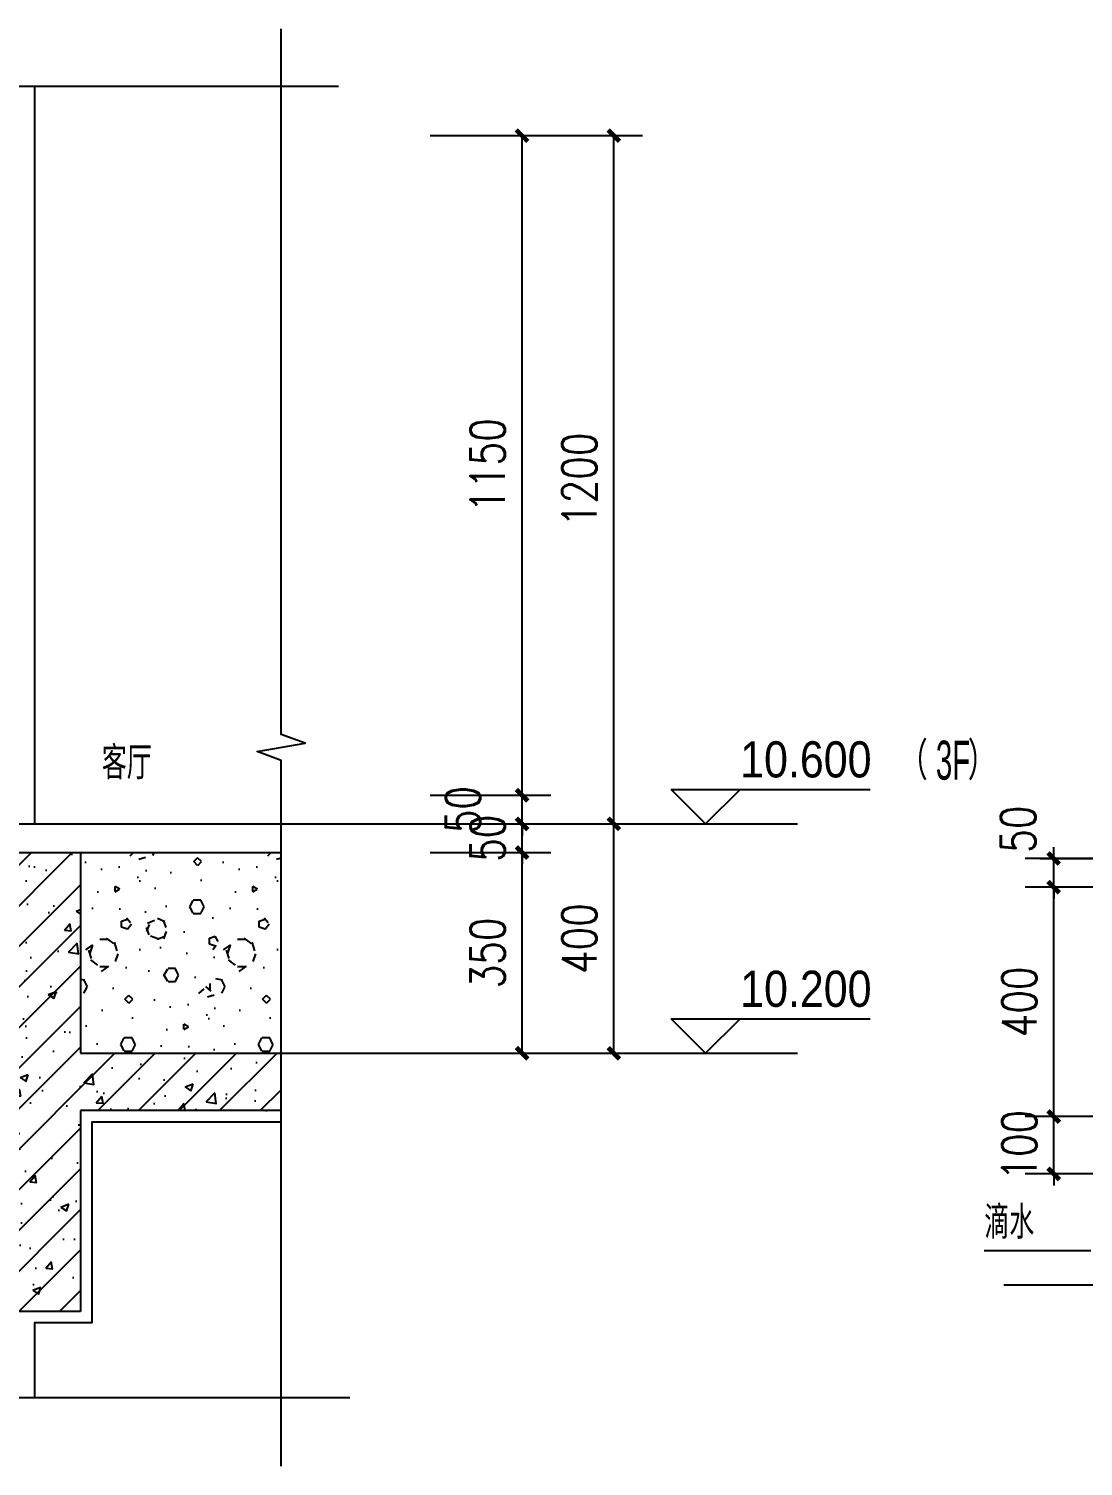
# Model space of a CAD drawing. Extents: x 718358 to 1668613, y -348838 to -159582.
# Drawn here: x 891994 to 893832, y -343326 to -340820 of the extents above; entities that cross this region are included whole.
import ezdxf

# ---------------------------------------------------------------- set-up
doc = ezdxf.new("R2010")
doc.units = 0
doc.header["$LTSCALE"] = 1000
doc.linetypes.add('DOTE', pattern=[2.42, 2, -0.2, 0.02, -0.2])
for name, color, linetype in [('建-可见线', 7, 'Continuous'), ('建-图例填充', 251, 'Continuous'), ('建-墙体', 2, 'Continuous'), ('建-尺寸', 73, 'Continuous'), ('建-引出', 3, 'Continuous'), ('建-房间名', 7, 'Continuous'), ('建-柱子', 6, 'Continuous'), ('建-标高', 3, 'Continuous'), ('建-符号', 3, 'Continuous'), ('建-符号说明', 7, 'Continuous'), ('建-轮廓线', 7, 'Continuous'), ('建-轴标', 3, 'Continuous'), ('建-轴网', 14, 'DOTE')]:
    doc.layers.add(name, color=color, linetype=linetype)
doc.styles.add('_TCH_DIM', font='gt单线西文.shx', dxfattribs={"width": 0.8, "bigfont": 'gt单线中文.shx'})
doc.styles.add('_TCH_SPACE', font='gt单线西文.shx', dxfattribs={"width": 0.8, "height": 5, "bigfont": 'gt单线中文.shx'})
doc.styles.add('DIM_FONT', font='SIMPLEX.shx', dxfattribs={"width": 0.8, "bigfont": 'GBCBIG.shx'})
doc.dimstyles.new('DIMN20', dxfattribs={"dimscale": 0.2, "dimtxt": 300, "dimasz": 100, "dimexe": 250, "dimexo": 300, "dimgap": 150, "dimtad": 1, "dimdec": 0, "dimzin": 0, "dimdsep": 46, "dimtxsty": 'DIM_FONT', "dimblk": 'ARCHTICK', "dimcen": 0.09, "dimdle": 1, "dimclrt": 7, "dimazin": 2, "dimtfac": 1, "dimtdec": 0, "dimtix": 1, "dimtmove": 2, "dimatfit": 3, "dimldrblk": 'ARCHTICK', "dimfxl": 1, "dimtolj": 1, "dimtzin": 0, "dimarcsym": 0})

# ---------------------------------------------------------------- blocks, each defined once
blk = doc.blocks.new('_ArchTick')
at = {"color": 0, "linetype": 'ByBlock', "const_width": 0.4}
blk.add_lwpolyline([(-0.5, -0.5), (0.5, 0.5)], dxfattribs=at)
blk = doc.blocks.new('*D2801')
at = {"layer": 'Defpoints', "color": 0, "transparency": 16777216}
for p in [(892633.6, -341006.3), (893013.6, -341006.3), (892633.6, -342206.3)]:
    blk.add_point(p, dxfattribs=at)
at = {"layer": '建-轴标', "color": 0, "lineweight": -2, "transparency": 16777216}
for p, q in [((892693.6, -341006.3), (893063.6, -341006.3)), ((893013.6, -342206.5), (893013.6, -341006.1)), ((892693.6, -342206.3), (893063.6, -342206.3))]:
    blk.add_line(p, q, dxfattribs=at)
at = {"layer": '建-轴标', "color": 0, "lineweight": -2, "transparency": 16777216, "xscale": 20, "yscale": 20, "zscale": 20}
for p, rotation in [((893013.6, -341006.3), 90), ((893013.6, -342206.3), 270)]:
    blk.add_blockref('_ArchTick', p, dxfattribs=dict(at, rotation=rotation))
at = {"layer": '建-轴标', "color": 7, "transparency": 16777216, "insert": (892953.6, -341606.3), "char_height": 60, "attachment_point": 5, "rotation": 90, "style": 'DIM_FONT'}
blk.add_mtext('\\A1;1200', dxfattribs=at)
blk = doc.blocks.new('*D2802')
at = {"layer": 'Defpoints', "color": 0, "transparency": 16777216}
for p in [(892633.6, -342206.3), (893013.6, -342206.3), (892633.6, -342606.3)]:
    blk.add_point(p, dxfattribs=at)
at = {"layer": '建-轴标', "color": 0, "lineweight": -2, "transparency": 16777216}
for p, q in [((892693.6, -342206.3), (893063.6, -342206.3)), ((893013.6, -342606.5), (893013.6, -342206.1)), ((892693.6, -342606.3), (893063.6, -342606.3))]:
    blk.add_line(p, q, dxfattribs=at)
at = {"layer": '建-轴标', "color": 0, "lineweight": -2, "transparency": 16777216, "xscale": 20, "yscale": 20, "zscale": 20}
for p, rotation in [((893013.6, -342206.3), 90), ((893013.6, -342606.3), 270)]:
    blk.add_blockref('_ArchTick', p, dxfattribs=dict(at, rotation=rotation))
at = {"layer": '建-轴标', "color": 7, "transparency": 16777216, "insert": (892953.6, -342406.3), "char_height": 60, "attachment_point": 5, "rotation": 90, "style": 'DIM_FONT'}
blk.add_mtext('\\A1;400', dxfattribs=at)
blk = doc.blocks.new('*D2803')
at = {"layer": 'Defpoints', "color": 0, "transparency": 16777216}
for p in [(892633.6, -341006.3), (892853.6, -341006.3), (892633.6, -342156.3)]:
    blk.add_point(p, dxfattribs=at)
at = {"layer": '建-尺寸', "color": 0, "lineweight": -2, "transparency": 16777216}
for p, q in [((892693.6, -341006.3), (892903.6, -341006.3)), ((892853.6, -342156.5), (892853.6, -341006.1)), ((892693.6, -342156.3), (892903.6, -342156.3))]:
    blk.add_line(p, q, dxfattribs=at)
at = {"layer": '建-尺寸', "color": 0, "lineweight": -2, "transparency": 16777216, "xscale": 20, "yscale": 20, "zscale": 20}
for p, rotation in [((892853.6, -341006.3), 90), ((892853.6, -342156.3), 270)]:
    blk.add_blockref('_ArchTick', p, dxfattribs=dict(at, rotation=rotation))
at = {"layer": '建-尺寸', "color": 7, "transparency": 16777216, "insert": (892793.6, -341581.3), "char_height": 60, "attachment_point": 5, "rotation": 90, "style": 'DIM_FONT'}
blk.add_mtext('\\A1;1150', dxfattribs=at)
blk = doc.blocks.new('*D2804')
at = {"layer": 'Defpoints', "color": 0, "transparency": 16777216}
for p in [(892633.6, -342156.3), (892853.6, -342156.3), (892633.6, -342206.3)]:
    blk.add_point(p, dxfattribs=at)
at = {"layer": '建-尺寸', "color": 0, "lineweight": -2, "transparency": 16777216}
for p, q in [((892853.6, -342156.3), (892853.6, -342136.3)), ((892693.6, -342156.3), (892903.6, -342156.3)), ((892853.6, -342206.3), (892853.6, -342156.3)), ((892693.6, -342206.3), (892903.6, -342206.3)), ((892853.6, -342206.3), (892853.6, -342226.3))]:
    blk.add_line(p, q, dxfattribs=at)
at = {"layer": '建-尺寸', "color": 0, "lineweight": -2, "transparency": 16777216, "xscale": 20, "yscale": 20, "zscale": 20}
for p, rotation in [((892853.6, -342156.3), 270), ((892853.6, -342206.3), 90)]:
    blk.add_blockref('_ArchTick', p, dxfattribs=dict(at, rotation=rotation))
at = {"layer": '建-尺寸', "color": 7, "transparency": 16777216, "insert": (892750.6, -342181.3), "char_height": 60, "attachment_point": 5, "rotation": 90, "style": 'DIM_FONT'}
blk.add_mtext('\\A1;50', dxfattribs=at)
blk = doc.blocks.new('*D2805')
at = {"layer": 'Defpoints', "color": 0, "transparency": 16777216}
for p in [(892633.6, -342206.3), (892853.6, -342206.3), (892633.6, -342256.3)]:
    blk.add_point(p, dxfattribs=at)
at = {"layer": '建-尺寸', "color": 0, "lineweight": -2, "transparency": 16777216}
for p, q in [((892853.6, -342206.3), (892853.6, -342186.3)), ((892693.6, -342206.3), (892903.6, -342206.3)), ((892853.6, -342256.3), (892853.6, -342206.3)), ((892693.6, -342256.3), (892903.6, -342256.3)), ((892853.6, -342256.3), (892853.6, -342276.3))]:
    blk.add_line(p, q, dxfattribs=at)
at = {"layer": '建-尺寸', "color": 0, "lineweight": -2, "transparency": 16777216, "xscale": 20, "yscale": 20, "zscale": 20}
for p, rotation in [((892853.6, -342206.3), 270), ((892853.6, -342256.3), 90)]:
    blk.add_blockref('_ArchTick', p, dxfattribs=dict(at, rotation=rotation))
at = {"layer": '建-尺寸', "color": 7, "transparency": 16777216, "insert": (892793.6, -342231.3), "char_height": 60, "attachment_point": 5, "rotation": 90, "style": 'DIM_FONT'}
blk.add_mtext('\\A1;50', dxfattribs=at)
blk = doc.blocks.new('*D2806')
at = {"layer": 'Defpoints', "color": 0, "transparency": 16777216}
for p in [(892633.6, -342256.3), (892853.6, -342256.3), (892633.6, -342606.3)]:
    blk.add_point(p, dxfattribs=at)
at = {"layer": '建-尺寸', "color": 0, "lineweight": -2, "transparency": 16777216}
for p, q in [((892693.6, -342256.3), (892903.6, -342256.3)), ((892853.6, -342606.5), (892853.6, -342256.1)), ((892693.6, -342606.3), (892903.6, -342606.3))]:
    blk.add_line(p, q, dxfattribs=at)
at = {"layer": '建-尺寸', "color": 0, "lineweight": -2, "transparency": 16777216, "xscale": 20, "yscale": 20, "zscale": 20}
for p, rotation in [((892853.6, -342256.3), 90), ((892853.6, -342606.3), 270)]:
    blk.add_blockref('_ArchTick', p, dxfattribs=dict(at, rotation=rotation))
at = {"layer": '建-尺寸', "color": 7, "transparency": 16777216, "insert": (892793.6, -342431.3), "char_height": 60, "attachment_point": 5, "rotation": 90, "style": 'DIM_FONT'}
blk.add_mtext('\\A1;350', dxfattribs=at)
blk = doc.blocks.new('*D2953')
at = {"layer": 'Defpoints', "color": 0, "transparency": 16777216}
for p in [(893780.4, -342266.6), (893926.4, -342266.6), (893926.4, -342316.6)]:
    blk.add_point(p, dxfattribs=at)
at = {"layer": '建-尺寸', "color": 0, "lineweight": -2, "transparency": 16777216}
for p, q in [((893780.4, -342266.6), (893780.4, -342246.6)), ((893866.4, -342266.6), (893730.4, -342266.6)), ((893780.4, -342316.6), (893780.4, -342266.6)), ((893866.4, -342316.6), (893730.4, -342316.6)), ((893780.4, -342316.6), (893780.4, -342336.6))]:
    blk.add_line(p, q, dxfattribs=at)
at = {"layer": '建-尺寸', "color": 0, "lineweight": -2, "transparency": 16777216, "xscale": 20, "yscale": 20, "zscale": 20}
for p, rotation in [((893780.4, -342266.6), 270), ((893780.4, -342316.6), 90)]:
    blk.add_blockref('_ArchTick', p, dxfattribs=dict(at, rotation=rotation))
at = {"layer": '建-尺寸', "color": 7, "transparency": 16777216, "insert": (893718.4, -342215.5), "char_height": 60, "attachment_point": 5, "rotation": 90, "style": 'DIM_FONT'}
blk.add_mtext('\\A1;50', dxfattribs=at)
blk = doc.blocks.new('*D2954')
at = {"layer": 'Defpoints', "color": 0, "transparency": 16777216}
for p in [(893780.4, -342316.6), (893926.4, -342316.6), (893926.4, -342716.6)]:
    blk.add_point(p, dxfattribs=at)
at = {"layer": '建-尺寸', "color": 0, "lineweight": -2, "transparency": 16777216}
for p, q in [((893866.4, -342316.6), (893730.4, -342316.6)), ((893780.4, -342716.8), (893780.4, -342316.4)), ((893866.4, -342716.6), (893730.4, -342716.6))]:
    blk.add_line(p, q, dxfattribs=at)
at = {"layer": '建-尺寸', "color": 0, "lineweight": -2, "transparency": 16777216, "xscale": 20, "yscale": 20, "zscale": 20}
for p, rotation in [((893780.4, -342316.6), 90), ((893780.4, -342716.6), 270)]:
    blk.add_blockref('_ArchTick', p, dxfattribs=dict(at, rotation=rotation))
at = {"layer": '建-尺寸', "color": 7, "transparency": 16777216, "insert": (893720.4, -342516.6), "char_height": 60, "attachment_point": 5, "rotation": 90, "style": 'DIM_FONT'}
blk.add_mtext('\\A1;400', dxfattribs=at)
blk = doc.blocks.new('*D2955')
at = {"layer": 'Defpoints', "color": 0, "transparency": 16777216}
for p in [(893780.4, -342716.6), (893926.4, -342716.6), (893926.4, -342816.6)]:
    blk.add_point(p, dxfattribs=at)
at = {"layer": '建-尺寸', "color": 0, "lineweight": -2, "transparency": 16777216}
for p, q in [((893780.4, -342716.6), (893780.4, -342696.6)), ((893866.4, -342716.6), (893730.4, -342716.6)), ((893780.4, -342816.6), (893780.4, -342716.6)), ((893866.4, -342816.6), (893730.4, -342816.6)), ((893780.4, -342816.6), (893780.4, -342836.6))]:
    blk.add_line(p, q, dxfattribs=at)
at = {"layer": '建-尺寸', "color": 0, "lineweight": -2, "transparency": 16777216, "xscale": 20, "yscale": 20, "zscale": 20}
for p, rotation in [((893780.4, -342716.6), 270), ((893780.4, -342816.6), 90)]:
    blk.add_blockref('_ArchTick', p, dxfattribs=dict(at, rotation=rotation))
at = {"layer": '建-尺寸', "color": 7, "transparency": 16777216, "insert": (893720.4, -342766.6), "char_height": 60, "attachment_point": 5, "rotation": 90, "style": 'DIM_FONT'}
blk.add_mtext('\\A1;100', dxfattribs=at)

msp = doc.modelspace()

# ---------------------------------------------------------------- hatches: boundary and pattern name
at = {"layer": '建-图例填充'}
h = msp.add_hatch(dxfattribs=at)
h.set_pattern_fill('钢筋混凝土', color=256, scale=20, style=0)
h.set_pattern_definition([(45, (0, 0), (-35.355339, 35.355339), []), (50, (0, 0), (143.452037, -12.550427), [15, -165]), (355, (0, 0), (-27.750267, 150.438427), [12, -132]), (100.4514, (11.95, -1.05), (115.701876, 137.887908), [12.748038, -140.228422]), (46.1842, (0, 40), (213.44821, -33.103803), [22.5, -247.5]), (96.6356, (17.79, 37.24), (186.93254, 194.823574), [19.12206, -210.3426]), (351.1842, (0, 40), (186.93239, 194.82372), [18, -198]), (21, (20, 30), (119.38141, -80.523778), [15, -165]), (326, (20, 30), (48.663066, 145.03001), [12, -132]), (71.4514, (29.95, 23.29), (168.044526, 64.5061), [12.748038, -140.228422]), (37.5, (0, 0), (2.431971, 66.5787708), [0, -130.4, 0, -134, 0, -132.5]), (7.5, (0, 0), (52.6139075, 78.8823424), [0, -76.4, 0, -127.4, 0, -50.5]), (327.5, (-44.6, 0), (106.7644872, -4.5109743), [0, -50, 0, -156, 0, -207]), (317.5, (-64.6, 0), (116.637234, 20.0209965), [0, -65, 0, -103.6, 0, -147])])
h.paths.add_polyline_path([(892433.6, -342606.3), (892083.6, -342606.3), (892083.6, -342256.3), (891783.6, -342256.3), (891783.6, -342606.3), (890483.6, -342606.3), (890483.6, -342176.3), (890467.8, -342176.3), (890467.8, -342236.3), (890455.3, -342236.3), (890455.3, -342231.3), (890462.8, -342231.3), (890462.8, -342181.3), (890412.8, -342181.3), (890412.8, -342231.3), (890420.3, -342231.3), (890420.3, -342236.3), (890407.8, -342236.3), (890407.8, -342176.3), (890397.8, -342176.3), (890397.8, -342156.3), (890383.6, -342156.3), (890383.6, -342265.5), (890425.3, -342267), (890383.6, -342268.4), (890383.6, -342606.3), (889883.6, -342606.3), (889883.6, -342706.3), (891783.6, -342706.3), (891783.6, -343056.3), (892083.6, -343056.3), (892083.6, -342706.3), (892433.6, -342706.3)])
h = msp.add_hatch(dxfattribs=at)
h.set_pattern_fill('加气混凝土', color=256, scale=20, style=0)
h.set_pattern_definition([(0, (-49979.87, 42226.83), (120, 240), [0, -240]), (0, (-50120.27, 42194.43), (120, 240), [0, -240]), (0, (-50042.27, 42192.03), (120, 240), [0, -240]), (0, (-49957.07, 42262.83), (120, 240), [0, -240]), (0, (-50056.67, 42180.03), (120, 240), [0, -240]), (0, (-49933.07, 42414.03), (120, 240), [0, -240]), (0, (-50006.27, 42394.83), (120, 240), [0, -240]), (0, (-49967.87, 42364.83), (120, 240), [0, -240]), (0, (-50163.47, 42360.03), (120, 240), [0, -240]), (0, (-50045.87, 42349.23), (120, 240), [0, -240]), (0, (-50091.47, 42288.03), (120, 240), [0, -240]), (0, (-50089.07, 42198.03), (120, 240), [0, -240]), (0, (-49999.07, 42188.43), (120, 240), [0, -240]), (0, (-49933.07, 42294.03), (120, 240), [0, -240]), (0, (-50157.47, 42256.83), (120, 240), [0, -240]), (0, (-50137.07, 42297.63), (120, 240), [0, -240]), (0, (-50043.47, 42280.83), (120, 240), [0, -240]), (0, (-50077.07, 42246.03), (120, 240), [0, -240]), (0, (-50096.27, 42325.23), (120, 240), [0, -240]), (0, (-50066.27, 42415.23), (120, 240), [0, -240]), (0, (-50147.87, 42206.43), (120, 240), [0, -240]), (0, (-50015.87, 42366.03), (120, 240), [0, -240]), (0, (-50127.47, 42369.63), (120, 240), [0, -240]), (0, (-50146.67, 42400.83), (120, 240), [0, -240]), (130.601294, (-49947.811, 42338.883), (-599.99999337, 720.00000315), [10.53662, -4414.8444]), (18.434949, (-49964.954, 42343.454), (599.9999978, 239.9999982), [10.842096, -1507.05116]), (90, (-49964.95, 42333.17), (120, 240), [10.285714, -469.71426]), (161.565051, (-49954.668, 42329.74), (-600.000003, 239.9999821), [10.842096, -1507.05116]), (53.1301023, (-49954.67, 42329.74), (120.0000002, 239.9999999), [11.42857, -1188.5714]), (135, (-49945.525, 42207.45), (-120.0000145, 239.999984), [9.697464, -669.12504]), (45, (-49959.24, 42207.45), (119.999999, 239.999999), [9.697464, -669.12504]), (135, (-49952.38, 42200.6), (-120.0000145, 239.999984), [9.697464, -669.12504]), (45, (-49952.38, 42200.6), (119.999999, 239.999999), [9.697464, -669.12504]), (116.56505, (-50060.95, 42368.6), (-2e-05, 479.999987), [12.77753, -255.5506]), (180, (-50066.67, 42380.03), (-120, 240), [13.714286, -226.2857]), (63.43495, (-50086.1, 42368.6), (1e-06, 479.999998), [12.77753, -255.5506]), (116.56505, (-50080.38, 42357.17), (-2e-05, 479.999987), [12.77753, -255.5506]), (0, (-50080.38, 42357.17), (120, 240), [13.714286, -226.2857]), (63.43495, (-50066.67, 42357.17), (1e-06, 479.999998), [12.77753, -255.5506]), (107.102728, (-49970.668, 42287.454), (-359.99998624, 1200.000001936), [15.54454, -6513.161]), (143.972626, (-49975.24, 42302.311), (-2279.9999711, 1679.9999981), [15.54454, -3248.808]), (180, (-49987.8, 42311.45), (-120, 240), [14.85714, -225.14284]), (36.0273733, (-50015.24, 42302.311), (2279.99998315, 1679.9999819), [15.54454, -3248.808]), (71.565051, (-50019.81, 42288.597), (360.0000018, 1199.999998), [14.456126, -1503.43712]), (107.102728, (-50015.2394, 42273.74), (-359.99998624, 1200.000001936), [15.54454, -6513.161]), (143.972626, (-50002.668, 42264.597), (-2279.9999711, 1679.9999981), [15.54454, -3248.808]), (0, (-50002.67, 42264.6), (120, 240), [14.85714, -225.14284]), (36.0273733, (-49987.81, 42264.597), (2279.99998315, 1679.9999819), [15.54454, -3248.808]), (71.565051, (-49975.24, 42273.74), (360.0000018, 1199.999998), [14.456126, -1503.43712]), (150.255118, (-49968.382, 42399.454), (-360.00000085, 239.999997), [9.21401, -1925.72784]), (90, (-49976.38, 42394.88), (120, 240), [9.14286, -470.8571]), (29.7448813, (-49976.382, 42394.883), (360.0000002, 239.9999989), [9.21401, -1925.72784]), (116.56505, (-50024.38, 42229.17), (-2e-05, 479.999987), [12.77753, -255.5506]), (168.690067, (-50030.097, 42240.597), (-1080.0000008, 239.999994), [11.6549, -2435.8742]), (41.1859251, (-50050.668, 42234.883), (2999.99998182, 2639.99997692), [12.14874, -5090.3208]), (90, (-50050.67, 42223.45), (120, 240), [11.42857, -468.5714]), (138.814074, (-50041.525, 42215.454), (-2999.99994668, 2640.00001681), [12.14874, -5090.3208]), (16.6992442, (-50041.525, 42215.454), (3959.99997021, 1199.99998743), [11.93178, -4999.415]), (60.9453959, (-50030.097, 42218.883), (119.99999968, 239.99999788), [11.766434, -4930.1358]), (109.983106, (-50124.954, 42329.74), (-600.00000226, 1679.99999555), [13.3768, -5604.879]), (155.556045, (-50129.525, 42342.311), (-1560.00000595, 719.99998504), [13.809194, -5786.0526]), (24.4439547, (-50154.668, 42342.311), (1560.00000078, 719.99999654), [13.809194, -5786.0526]), (70.0168934, (-50159.239, 42329.74), (600.00000181, 1679.99999583), [13.3768, -5604.879]), (109.983106, (-50154.668, 42317.168), (-600.00000226, 1679.99999555), [13.3768, -5604.879]), (160.016893, (-50142.097, 42312.597), (-600.00000035, 239.99998907), [13.3768, -2795.751]), (19.9831065, (-50142.097, 42312.597), (599.9999967, 239.9999996), [13.3768, -2795.751]), (70.0168934, (-50129.525, 42317.168), (600.00000181, 1679.99999583), [13.3768, -5604.879]), (122.005383, (-50035.81, 42308.026), (-120.0000161, 239.99998775), [10.78169, -2253.3736]), (18.434949, (-50051.81, 42313.74), (599.9999978, 239.9999982), [10.842096, -1507.05116]), (90, (-50051.81, 42303.45), (120, 240), [10.285714, -469.71426]), (161.565051, (-50041.525, 42300.026), (-600.000003, 239.9999821), [10.842096, -1507.05116]), (54.4623222, (-50041.525, 42300.026), (839.99999878, 1199.9999982), [9.83123, -4119.2846]), (116.56505, (-50105.53, 42249.74), (-2e-05, 479.999987), [12.77753, -255.5506]), (180, (-50111.24, 42261.17), (-120, 240), [12.57143, -227.42856]), (59.0362434, (-50130.668, 42249.74), (120.0000004, 239.99999884), [13.32789, -2785.5288]), (120.963756, (-50123.81, 42238.311), (-120.0000164, 239.99998898), [13.32789, -2785.5288]), (0, (-50123.8, 42238.3), (120, 240), [12.57143, -227.42856]), (63.43495, (-50111.24, 42238.31), (1e-06, 479.999998), [12.77753, -255.5506])])
h.paths.add_polyline_path([(892083.6, -342256.3), (892083.6, -342606.3), (892433.6, -342606.3), (892433.6, -342256.3)])

# ---------------------------------------------------------------- linework, layer by layer
at = {"layer": '建-可见线'}
msp.add_line((891763.6, -342206.3), (892433.6, -342206.3), dxfattribs=at)
msp.add_lwpolyline([(892433.6, -342726.3), (892103.6, -342726.3), (892103.6, -343076.3), (892003.6, -343076.3), (892003.6, -343206.3)], dxfattribs=at)
at = {"layer": '建-墙体'}
msp.add_line((892083.6, -342256.3), (892433.6, -342256.3), dxfattribs=at)
at = {"layer": '建-引出'}
msp.add_line((893844.9, -342950.8), (893659.4, -342950.8), dxfattribs=at)
at = {"layer": '建-柱子'}
for p, q in [((891783.6, -342256.3), (892083.6, -342256.3)), ((892083.6, -342256.3), (892083.6, -342606.3)), ((892083.6, -342606.3), (892433.6, -342606.3)), ((892433.6, -342706.3), (892083.6, -342706.3)), ((892083.6, -342706.3), (892083.6, -343056.3)), ((892083.6, -343056.3), (891783.6, -343056.3))]:
    msp.add_line(p, q, dxfattribs=at)
at = {"layer": '建-标高'}
for p, q in [((893173.6, -342206.3), (893113.6, -342146.3)), ((893113.6, -342146.3), (893460.6, -342146.3)), ((893173.6, -342206.3), (893233.6, -342146.3)), ((893173.6, -342606.3), (893113.6, -342546.3)), ((893113.6, -342546.3), (893460.6, -342546.3)), ((893173.6, -342606.3), (893233.6, -342546.3))]:
    msp.add_line(p, q, dxfattribs=at)
at = {"layer": '建-符号'}
for points in [[(892433.6, -343326.3), (892433.6, -342095.6), (892391.6, -342080.3), (892475.6, -342065.5), (892433.6, -342050.6), (892433.6, -340819.9)], [(889783.6, -340919.9), (891136.1, -340919.9), (891151.4, -340877.9), (891166.2, -340961.9), (891181.1, -340919.9), (892533.6, -340919.9)], [(893693.7, -343009.9), (895080.2, -343009.9), (895095.5, -342967.9), (895110.3, -343051.9), (895125.2, -343009.9), (896511.7, -343009.9)], [(889763.6, -343206.3), (891136.1, -343206.3), (891151.4, -343164.3), (891166.2, -343248.3), (891181.1, -343206.3), (892553.6, -343206.3)]]:
    msp.add_lwpolyline(points, dxfattribs=at)
at = {"layer": '建-轮廓线', "color": 253}
msp.add_line((892003.6, -340919.9), (892003.6, -342206.3), dxfattribs=at)
at = {"layer": '建-轴标'}
for p, q in [((892633.6, -342206.3), (893333.6, -342206.3)), ((892633.6, -342606.3), (893333.6, -342606.3))]:
    msp.add_line(p, q, dxfattribs=at)
at = {"layer": '建-轴网', "linetype": 'DOTE'}
for p, q in [((889683.6, -342206.3), (892633.6, -342206.3)), ((893756.2, -342266.6), (896346.8, -342266.6)), ((889683.6, -342606.3), (892633.6, -342606.3))]:
    msp.add_line(p, q, dxfattribs=at)

# ---------------------------------------------------------------- texts
at = {"layer": '建-引出', "style": '_TCH_DIM', "width": 0.8}
msp.add_text('滴水', height=57.32, dxfattribs=at).set_placement((893659.4, -342929.8))
at = {"layer": '建-房间名', "style": '_TCH_SPACE'}
for s, height, width, p in [('客厅', 57.32, 0.8, (892120.9, -342128.6)), ('（', 65.5, 0.8, (893511, -342129.2)), ('3F', 68, 0.564706, (893575, -342129.2)), ('）', 65.5, 0.8, (893630.6, -342129.2))]:
    msp.add_text(s, height=height, dxfattribs=dict(at, width=width)).set_placement(p)
at = {"layer": '建-符号说明', "style": '_TCH_DIM', "width": 0.888889}
for s, p in [('10.600', (893233.8, -342125.3)), ('10.200', (893233.8, -342525.3))]:
    msp.add_text(s, height=63, dxfattribs=at).set_placement(p)

# ---------------------------------------------------------------- dimensions: what is measured, and where the dimension line sits
at = {"layer": '建-尺寸'}
for p1, p2, distance, picture, middle in [((892633.6, -342156.3), (892633.6, -341006.3), -220, '*D2803', (892793.6, -341581.3)), ((892633.6, -342256.3), (892633.6, -342206.3), -220, '*D2805', (892793.6, -342231.3)), ((892633.6, -342606.3), (892633.6, -342256.3), -220, '*D2806', (892793.6, -342431.3)), ((893926.4, -342716.6), (893926.4, -342316.6), 146, '*D2954', (893720.4, -342516.6)), ((893926.4, -342816.6), (893926.4, -342716.6), 146, '*D2955', (893720.4, -342766.6))]:
    dim = msp.add_aligned_dim(p1=p1, p2=p2, distance=distance, dimstyle='DIMN20', dxfattribs=at)
    dim.commit()
    dim.dimension.update_dxf_attribs({"geometry": picture, "text_midpoint": middle})
for base, p1, p2, picture, middle in [((892853.6, -342156.3), (892633.6, -342206.3), (892633.6, -342156.3), '*D2804', (892750.6, -342181.3)), ((893780.4, -342266.6), (893926.4, -342316.6), (893926.4, -342266.6), '*D2953', (893718.4, -342215.5))]:
    dim = msp.add_linear_dim(base=base, p1=p1, p2=p2, angle=90, dimstyle='DIMN20', dxfattribs=at)
    dim.commit()
    dim.dimension.update_dxf_attribs({"geometry": picture, "text_midpoint": middle, "dimtype": 161})
at = {"layer": '建-轴标'}
for p1, p2, picture, middle in [((892633.6, -342206.3), (892633.6, -341006.3), '*D2801', (892953.6, -341606.3)), ((892633.6, -342606.3), (892633.6, -342206.3), '*D2802', (892953.6, -342406.3))]:
    dim = msp.add_aligned_dim(p1=p1, p2=p2, distance=-380, dimstyle='DIMN20', dxfattribs=at)
    dim.commit()
    dim.dimension.update_dxf_attribs({"geometry": picture, "text_midpoint": middle})

doc.saveas('drawing.dxf')
